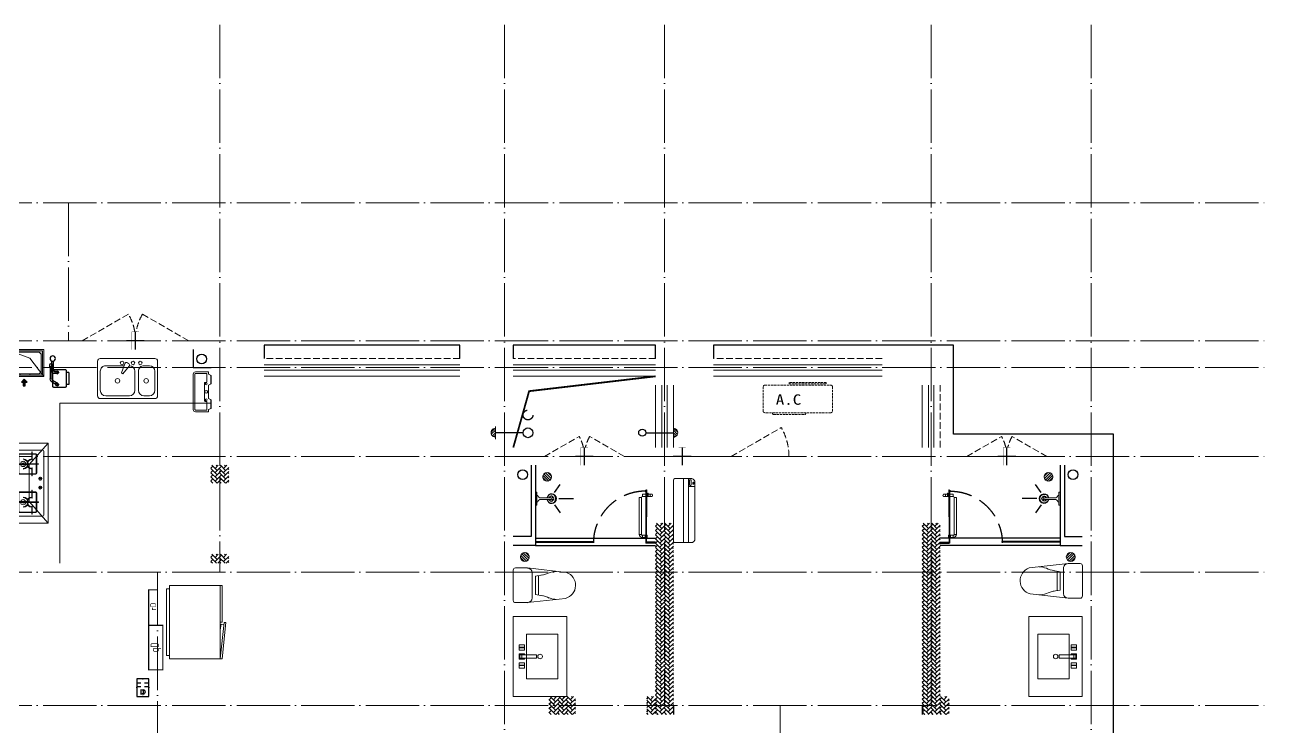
# Model space of a CAD drawing. Extents: x 27938 to 725830, y -209821 to 1628073.
# Drawn here: x 314924 to 328917, y 370481 to 378374 of the extents above; entities that cross this region are included whole.
import ezdxf
from ezdxf.enums import TextEntityAlignment as Align

# ---------------------------------------------------------------- set-up
doc = ezdxf.new("R2010")
doc.units = 0
doc.header["$LTSCALE"] = 1000
doc.header["$MEASUREMENT"] = 0
doc.linetypes.add('DASH', pattern=[0.35, 0.25, -0.1])
doc.linetypes.add('DOTE', pattern=[2.42, 2, -0.2, 0.02, -0.2])
for name, color, linetype in [('AH-FURNITURE', 1, 'Continuous'), ('EQUIP-安防', 3, 'Continuous'), ('IP-bath&kitchen-JOHNSON', 4, 'Continuous'), ('P-bath&kitchen-JOHNSON', 4, 'Continuous'), ('PUB_TEXT', 4, 'Continuous'), ('VPIPE-中水', 122, 'Continuous'), ('VPIPE-凝结', 150, 'Continuous'), ('VPIPE-废水', 31, 'Continuous'), ('VPIPE-雨水', 4, 'DASH'), ('保温', 6, 'Continuous'), ('建筑-排气道', 9, 'Continuous'), ('机电标识类', 1, 'Continuous'), ('看线', 251, 'Continuous')]:
    doc.layers.add(name, color=color, linetype=linetype)
for name, color, linetype, lineweight in [('DOTE', 19, 'DOTE', 9), ('EQUIP-消防', 3, 'Continuous', 20), ('LVTRY', 1, 'Continuous', 13), ('PUB_HATCH', 8, 'Continuous', 9), ('WINDOW', 144, 'Continuous', 15), ('平面-栏杆', 135, 'Continuous', 15), ('平面-看线', 45, 'Continuous', 15), ('平面-空调室内机', 176, 'Continuous', 9), ('平面-空调预留孔', 173, 'Continuous', 15), ('空调', 76, 'Continuous', 13), ('立面-洞口示意', 152, 'Continuous', 13)]:
    doc.layers.add(name, color=color, linetype=linetype, lineweight=lineweight)
doc.styles.add('_TEL_DIM', font='SIMPLEX', dxfattribs={"width": 0.8, "height": 3.5, "bigfont": 'HZTXT'})
doc.styles.add('DIM_FONT', font='SIMPLEX.shx', dxfattribs={"width": 0.56})
doc.styles.add('房间名称', font='TSSDENG', dxfattribs={"width": 0.8, "bigfont": 'HZTXT'})
doc.styles.add('黑体', font='')
doc.styles.get('黑体').set_extended_font_data('SimHei')

# ---------------------------------------------------------------- blocks, each defined once
blk = doc.blocks.new('FGDGDRGSDGDG')
at = {"layer": 'DOTE', "linetype": 'DOTE', "ltscale": 0.3}
for p, q in [((535182, 529998), (535182, 523848)), ((538382, 529998), (538382, 513948)), ((540182, 529998), (540182, 522348)), ((543182, 529998), (543182, 522348)), ((544982, 529998), (544982, 513948)), ((488182, 527998), (546982, 527998)), ((533482, 527998), (533482, 526448)), ((488182, 526448), (546982, 526448)), ((488182, 526148), (546982, 526148)), ((488182, 525148), (546982, 525148)), ((488182, 523848), (546982, 523848)), ((534482, 523848), (534482, 513948)), ((488182, 522348), (546982, 522348)), ((541482, 522348), (541482, 513948))]:
    blk.add_line(p, q, dxfattribs=at)
blk = doc.blocks.new('rrrrrrrrrrrra')
for p, q in [((-112, 459), (-112, 324)), ((253, 484), (-87, 484)), ((278, 324), (278, 459)), ((-112, 324), (-64, -103)), ((278, 324), (228, -116)), ((-59, 271), (224, 271)), ((-21, 232), (-34, 154)), ((191, 200), (-26, 200)), ((186, 232), (-21, 232)), ((186, 232), (199, 154))]:
    blk.add_line(p, q)
for centre, radius, start, end in [((-87, 459), 25, 90, 180), ((253, 459), 25, 0, 90), ((-59, 324), 53.3, 180, 270), ((224, 324), 53.3, 270, 0), ((-323, 210), 294, 333.5369, 351.4828), ((488, 210), 294, 188.5172, 206.4631), ((149, -3), 224, 158.5202, 180), ((16, -3), 224, 0, 21.4798), ((84, -64), 153, 195.0773, 340.1181)]:
    blk.add_arc(centre, radius, start, end)
blk = doc.blocks.new('A$C1E0F638F')
for points in [[(500, 435), (500, 85), (0, 85), (0, 435)], [(270, 30), (230, 30), (230, 195), (270, 195)], [(120, 0), (180, 0), (180, 60), (120, 60)], [(147, 55), (153, 55), (153, 5), (147, 5)], [(230, 30), (270, 30), (270, 10), (230, 10)], [(380, 0), (320, 0), (320, 60), (380, 60)], [(353, 55), (347, 55), (347, 5), (353, 5)]]:
    blk.add_lwpolyline(points, close=True)
blk.add_lwpolyline([(270, 60), (280, 60), (280, 0), (220, 0), (220, 60), (230, 60)])
blk.add_circle((250, 236), 26)
blk = doc.blocks.new('$lvtry$00000171')
for p, q in [((-74, 11), (-11, 74)), ((-70, -27), (27, 70)), ((-53, -53), (53, 53)), ((-27, -70), (70, 27)), ((11, -74), (74, -11))]:
    blk.add_line(p, q)
blk.add_circle((0, 0), 75)
blk.add_point((0, 0))
blk = doc.blocks.new('135')
blk.add_hatch(color=256).paths.add_polyline_path([(5, 2), (4, -1), (-5, 2), (-4, 5)])
for p, q in [((-6, 19), (-3, 19)), ((-3, 19), (-6, 19)), ((-6, 3), (5, -2)), ((-6, 3), (-5, 3)), ((-5, 11), (-5, 31)), ((5, 11), (-5, 11)), ((5, 10), (-5, 10)), ((-5, 3), (-4, 6)), ((-4, 6), (5, 2)), ((0, 0), (0, 39)), ((6, 19), (3, 19)), ((3, 19), (6, 19)), ((4, -1), (5, 2)), ((5, 11), (5, 32)), ((4, -1), (6, -2))]:
    blk.add_line(p, q)
for centre, radius, start, end in [((6, 16), 13.5, 151.0147, 204.8403), ((13, 4), 20.5, 163.0924, 182.0012), ((-6, 4), 1, 184.2275, 248.4661), ((-5, 22), 0.5, 335.7643, 151.0147), ((4, 18), 9.42, 155.7643, 171.9773), ((9, 15), 14.6, 166.278, 198.0953), ((14, 4), 19.5, 163.7443, 182.5269), ((-5, 3), 0.5, 181.9385, 247.2597), ((5, 22), 0.5, 29.8425, 204.574), ((-6, 17), 11.7, 10.475, 24.574), ((-6, 15), 12.4, 338.6449, 16.0476), ((29, 7), 24, 172.9439, 199.2318), ((-6, 16), 13.4, 334.9111, 29.8425), ((26, 6), 20.6, 169.1454, 199.9526), ((6, -1), 1.17, 247.4597, 19.9526), ((6, -1), 0.5, 247.4597, 19.2318)]:
    blk.add_arc(centre, radius, start, end)
blk.add_open_spline([(-5, 31), (-4, 31), (-2, 33), (1, 29), (3, 31), (5, 32)], degree=3, knots=[0, 0, 0, 0, 3.066329, 6.218313, 11.124135, 11.124135, 11.124135, 11.124135])
blk = doc.blocks.new('SDFAWERAWER')
at = {"layer": 'LVTRY', "color": 1}
for p, q in [((593941, -1242210), (593784, -1242595)), ((593965, -1242220), (593807, -1242604)), ((593941, -1242210), (593965, -1242220)), ((593988, -1242191), (593978, -1242214)), ((594007, -1242226), (593978, -1242214)), ((594017, -1242203), (593988, -1242191)), ((594016, -1242220), (594027, -1242193)), ((594016, -1242220), (594022, -1242223)), ((594026, -1242204), (594018, -1242222)), ((594018, -1242222), (594021, -1242220)), ((594025, -1242211), (594021, -1242220)), ((594023, -1242221), (594022, -1242223)), ((594022, -1242223), (594024, -1242222)), ((594023, -1242211), (594030, -1242194)), ((594024, -1242221), (594024, -1242222)), ((594025, -1242211), (594031, -1242197)), ((594027, -1242193), (594033, -1242195)), ((594028, -1242234), (594078, -1242255)), ((594030, -1242194), (594031, -1242197)), ((594032, -1242197), (594033, -1242195)), ((594033, -1242195), (594034, -1242197)), ((594034, -1242198), (594034, -1242197)), ((594047, -1242201), (594036, -1242229)), ((594036, -1242229), (594039, -1242230)), ((594037, -1242211), (594088, -1242232)), ((594039, -1242230), (594045, -1242214)), ((594039, -1242230), (594042, -1242228)), ((594042, -1242228), (594051, -1242205)), ((594050, -1242202), (594043, -1242218)), ((594047, -1242201), (594050, -1242202)), ((594050, -1242202), (594051, -1242205)), ((594057, -1242246), (594067, -1242223)), ((593784, -1242595), (593807, -1242604)), ((593803, -1242641), (593813, -1242618)), ((593803, -1242641), (593833, -1242653)), ((593813, -1242618), (593842, -1242630)), ((593842, -1242630), (593833, -1242653)), ((593834, -1242656), (593833, -1242653)), ((593845, -1242629), (593834, -1242656)), ((593836, -1242657), (593834, -1242656)), ((593848, -1242630), (593836, -1242657)), ((593845, -1242629), (593842, -1242630)), ((593848, -1242630), (593845, -1242629)), ((593847, -1242662), (593858, -1242634)), ((593847, -1242662), (593850, -1242663)), ((593850, -1242663), (593861, -1242635)), ((593852, -1242662), (593862, -1242637)), ((593858, -1242634), (593861, -1242635)), ((593861, -1242635), (593862, -1242637))]:
    blk.add_line(p, q, dxfattribs=at)
blk.add_lwpolyline([(593823, -1242717), (594046, -1242174), (594037, -1242170), (593814, -1242713)], close=True, dxfattribs=at)
blk.add_arc((594075, -1242240), 15.3, 281.7932, 33.7019, dxfattribs=at)
for centre, major_axis, start_param, end_param in [((593974, -1242224), (3.93, 9.6), 0, 1.570796), ((593817, -1242608), (13.5, 33.1), 1.570796, 3.141593), ((593817, -1242608), (3.93, 9.6), 1.570796, 3.141593)]:
    blk.add_ellipse(centre, major_axis=major_axis, ratio=1, start_param=start_param, end_param=end_param, dxfattribs=at)
at = {"layer": 'P-bath&kitchen-JOHNSON', "color": 8, "linetype": 'DASH'}
blk.add_arc((593810, -1242714), 586, 67.5369, 157.1325, dxfattribs=at)
at = {"layer": 'LVTRY', "color": 1, "xscale": -1, "rotation": 157.7329157530927}
blk.add_blockref('135', (594045, -1242162), dxfattribs=at)
blk = doc.blocks.new('A$C5DCB2F21')
at = {"layer": 'IP-bath&kitchen-JOHNSON', "color": 8}
for p, q in [((-68, -213), (-158, -275)), ((0, -261), (0, -425)), ((68, -213), (158, -275))]:
    blk.add_line(p, q, dxfattribs=at)
at = {"layer": 'IP-bath&kitchen-JOHNSON', "color": 250}
for centre, major_axis, ratio, start_param, end_param in [((0, -179), (-51, 0), 0.990052, -1.36297, 4.504563), ((0, -178), (-26.8, 0), 0.994812, -1.167677, 4.309269)]:
    blk.add_ellipse(centre, major_axis=major_axis, ratio=ratio, start_param=start_param, end_param=end_param, dxfattribs=at)
at = {"layer": 'LVTRY', "color": 1}
for p, q in [((74, 0), (-74, 0)), ((-10, -174), (-10, -49)), ((11, -174), (11, -49))]:
    blk.add_line(p, q, dxfattribs=at)
blk.add_lwpolyline([(74, 0), (74, -16), (-74, -16), (-74, 0)], dxfattribs=at)
for points in [[(-26, -31, -0.364142), (-38, -16, -0.020495)], [(-10, -49, 0.214893), (-26, -31, 7.649644)], [(11, -49, -0.21439), (26, -31, -7.649644)], [(26, -31, 0.364142), (38, -16, 0.020495)]]:
    blk.add_lwpolyline(points, format="xyb", dxfattribs=at)
blk.add_arc((0, -174), 10.5, 180, 0, dxfattribs=at)
for centre, major_axis, ratio, start_param, end_param in [((0, -181), (53.6, 0), 0.987577, 1.76809, 7.656688), ((-12, -165), (0, 1.43), 0.85, -1.570796, 4.712389), ((-12, -189), (0, 1.43), 0.85, 4.712389, 10.995574), ((12, -165), (0, 1.43), 0.85, 4.712389, 10.995574), ((12, -189), (0, 1.43), 0.85, 4.712389, 10.995574)]:
    blk.add_ellipse(centre, major_axis=major_axis, ratio=ratio, start_param=start_param, end_param=end_param, dxfattribs=at)
blk = doc.blocks.new('GDGDRGDGRD')
at = {"layer": 'IP-bath&kitchen-JOHNSON'}
for p, q in [((490533, 524228), (491883, 524228)), ((490533, 524193), (491183, 524193)), ((490533, 524183), (491183, 524183)), ((491183, 524183), (491183, 524193)), ((491883, 524183), (491783, 524183)), ((491783, 524173), (491783, 524183)), ((491883, 524173), (491783, 524173)), ((490533, 524148), (491883, 524148))]:
    blk.add_line(p, q, dxfattribs=at)
at = {"layer": 'IP-bath&kitchen-JOHNSON', "color": 8}
for points in [[(490533, 525048), (490533, 524148), (490283, 524148)], [(490483, 525048), (490483, 524248), (490283, 524248)]]:
    blk.add_lwpolyline(points, dxfattribs=at)
at = {"layer": 'LVTRY', "color": 1}
blk.add_lwpolyline([(490883, 522448), (490283, 522448), (490283, 523348), (490883, 523348)], close=True, dxfattribs=at)
at = {"layer": 'IP-bath&kitchen-JOHNSON'}
for name, p, rotation in [('A$C5DCB2F21', (490533, 524673), 90.008488524447), ('SDFAWERAWER', (-528536, 1449334), 22.25976934310711)]:
    blk.add_blockref(name, p, dxfattribs=dict(at, rotation=rotation))
at = {"layer": 'LVTRY', "xscale": -0.6666666667107826, "yscale": 0.6666666667107826}
for p in [(490663, 524918), (490413, 524018)]:
    blk.add_blockref('$lvtry$00000171', p, dxfattribs=at)
at = {"layer": 'LVTRY', "color": 1, "extrusion": (0, 0, -1), "xscale": -1, "zscale": -1, "rotation": 270}
blk.add_blockref('rrrrrrrrrrrra', (-490766, 523666), dxfattribs=at)
at = {"layer": 'LVTRY', "color": 1, "xscale": -1, "rotation": 270}
blk.add_blockref('A$C1E0F638F', (490347, 522649), dxfattribs=at)
blk = doc.blocks.new('FSFSFSFS')
at = {"layer": 'IP-bath&kitchen-JOHNSON'}
for p, q in [((496432, 524228), (495082, 524228)), ((495082, 524183), (495182, 524183)), ((495082, 524173), (495182, 524173)), ((495182, 524173), (495182, 524183)), ((496432, 524193), (495782, 524193)), ((495782, 524183), (495782, 524193)), ((496432, 524183), (495782, 524183)), ((496432, 524148), (495082, 524148))]:
    blk.add_line(p, q, dxfattribs=at)
at = {"layer": 'IP-bath&kitchen-JOHNSON', "color": 8}
for points in [[(496432, 525048), (496432, 524148), (496682, 524148)], [(496482, 525048), (496482, 524248), (496682, 524248)]]:
    blk.add_lwpolyline(points, dxfattribs=at)
at = {"layer": 'LVTRY', "color": 1}
blk.add_lwpolyline([(496082, 522448), (496682, 522448), (496682, 523348), (496082, 523348)], close=True, dxfattribs=at)
at = {"layer": 'IP-bath&kitchen-JOHNSON', "xscale": -1}
for name, p, rotation in [('SDFAWERAWER', (1515501, 1449334), 337.7402306568929), ('A$C5DCB2F21', (496432, 524673), 269.991511475553)]:
    blk.add_blockref(name, p, dxfattribs=dict(at, rotation=rotation))
at = {"layer": 'LVTRY', "xscale": 0.6666666667107826, "yscale": 0.6666666667107826}
for p in [(496302, 524918), (496552, 524018)]:
    blk.add_blockref('$lvtry$00000171', p, dxfattribs=at)
at = {"layer": 'LVTRY', "color": 1, "extrusion": (0, 0, -1), "zscale": -1, "rotation": 90.00000000000001}
blk.add_blockref('rrrrrrrrrrrra', (-496199, 523616), dxfattribs=at)
at = {"layer": 'LVTRY', "color": 1, "rotation": 90.00000000000001}
blk.add_blockref('A$C1E0F638F', (496617, 522649), dxfattribs=at)
blk = doc.blocks.new('rtyg7uyhg')
at = {"layer": 'LVTRY'}
for p, q in [((194235, 45489), (193621, 45489)), ((193590, 45458), (193590, 45069)), ((193621, 45131), (193621, 45346)), ((193682, 45407), (193888, 45407)), ((193896, 45430), (193858, 45326)), ((193875, 45316), (193946, 45401)), ((193926, 45440), (193940, 45432)), ((194010, 45346), (194010, 45131)), ((194051, 45131), (194051, 45346)), ((194112, 45407), (194173, 45407)), ((194235, 45346), (194235, 45131)), ((194265, 45069), (194265, 45458)), ((193858, 45326), (193875, 45316)), ((193948, 45069), (193682, 45069)), ((194173, 45069), (194112, 45069)), ((193621, 45039), (194235, 45039))]:
    blk.add_line(p, q, dxfattribs=at)
for centre, radius in [((193866, 45438), 20.5), ((193989, 45438), 20.5), ((194071, 45438), 20.5), ((193815, 45238), 25.6), ((194137, 45238), 25.6)]:
    blk.add_circle(centre, radius, dxfattribs=at)
for centre, radius, start, end in [((193621, 45458), 30.7, 90, 180), ((194235, 45458), 30.7, 360, 90), ((193682, 45346), 61.4, 90, 180), ((193916, 45423), 20.5, 60, 159.4623), ((193930, 45414), 20.5, 320.5377, 60), ((193948, 45346), 61.4, 360, 90), ((194112, 45346), 61.4, 90, 180), ((194173, 45346), 61.4, 360, 90), ((193621, 45069), 30.7, 180, 270), ((193682, 45131), 61.4, 180, 270), ((193948, 45131), 61.4, 270, 360), ((194112, 45131), 61.4, 180, 270), ((194173, 45131), 61.4, 270, 360), ((194235, 45069), 30.7, 270, 360)]:
    blk.add_arc(centre, radius, start, end, dxfattribs=at)
at = {"layer": 'LVTRY', "style": 'DIM_FONT', "width": 0.8, "flags": 9}
for tag in ['YSIZE', 'XSIZE']:
    blk.add_attdef(tag, (193928, 45488), '', height=0.5, rotation=90, dxfattribs=at)
blk = doc.blocks.new('A-Kitchen-7')
at = {"layer": 'LVTRY'}
for p, q in [((-519, 780), (-7, 834)), ((-515, 756), (-519, 780)), ((-4, 811), (-515, 756)), ((515, 756), (-515, 756)), ((-515, 756), (-515, 40)), ((-486, 761), (-485, 756)), ((-29, 767), (-112, 756)), ((-29, 767), (-35, 806)), ((-7, 834), (-4, 811)), ((515, 780), (0, 780)), ((0, 756), (0, 780)), ((515, 756), (515, 780)), ((515, 40), (515, 756)), ((-515, 40), (515, 40))]:
    blk.add_line(p, q, dxfattribs=at)
blk.add_lwpolyline([(-469, 40), (-469, 0), (469, 0), (469, 40)], close=True, dxfattribs=at)
blk = doc.blocks.new('A$C60D053AF')
at = {"layer": 'AH-FURNITURE', "color": 8}
for p, q in [((233, -90), (128, -90)), ((233, -110), (128, -110)), ((193, -71), (328, -71)), ((193, -91), (328, -91)), ((245, -129), (245, -122)), ((265, -129), (265, -122)), ((342, -97), (370, -143)), ((356, -83), (384, -129)), ((255, -281), (255, -251)), ((393, -281), (393, -251)), ((255, -281), (393, -281))]:
    blk.add_line(p, q, dxfattribs=at)
for points in [[(170, -68, 1), (170, -94), (193, -94), (193, -68)], [(234, -251), (414, -251, 0.414214), (424, -241), (424, -111, 0.414214), (414, -101), (234, -101, 0.414214), (224, -111), (224, -241, 0.414214)], [(268, -122), (268, -107, 0.414214), (248, -87), (233, -87), (233, -113), (242, -113), (242, -122)], [(242, -152, 1), (268, -152), (268, -129), (242, -129)], [(384, -161, 1), (402, -143), (386, -127), (368, -145)]]:
    blk.add_lwpolyline(points, format="xyb", close=True, dxfattribs=at)
for centre, radius in [((100, -100), 30), ((255, -152), 15), ((393, -152), 15), ((255, -152), 10), ((393, -152), 10)]:
    blk.add_circle(centre, radius, dxfattribs=at)
for radius in [40, 20]:
    blk.add_arc((328, -111), radius, 45, 90, dxfattribs=at)
blk = doc.blocks.new('FRSDFDGDGDRGDR')
at = {"layer": '平面-空调预留孔'}
for p, q in [((699612, 775044), (699612, 775441)), ((699619, 775448), (699746, 775448)), ((699720, 775342), (699720, 775143)), ((699727, 775349), (699740, 775349)), ((699746, 775448), (699746, 775355)), ((699727, 775136), (699740, 775136)), ((699746, 775130), (699746, 775037)), ((699746, 775037), (699619, 775037))]:
    blk.add_line(p, q, dxfattribs=at)
blk.add_lwpolyline([(699766, 775167), (699793, 775154), (699793, 775057), (699766, 775044), (699766, 775018), (699619, 775018, -0.414214), (699593, 775044), (699593, 775441, -0.414214), (699619, 775468), (699766, 775468), (699766, 775441), (699793, 775428), (699793, 775332), (699766, 775318)], format="xyb", close=True, dxfattribs=at)
for centre, radius in [((699740, 775332), 10.6), ((699740, 775243), 15.8), ((699740, 775154), 10.6)]:
    blk.add_circle(centre, radius, dxfattribs=at)
for centre, start, end in [((699619, 775441), 90, 180), ((699727, 775342), 90, 180), ((699740, 775355), 270, 360), ((699727, 775143), 180, 270), ((699740, 775130), 0, 90), ((699619, 775044), 180, 270)]:
    blk.add_arc(centre, 6.6, start, end, dxfattribs=at)
blk = doc.blocks.new('*U69')
h = blk.add_hatch(color=5)
h.set_gradient(color1=(0, 0, 255), rotation=180, tint=1)
h.paths.add_polyline_path([(0, 0), (-6.35, -6.35), (-6.35, -2.159), (-15, -2.159), (-15, 2.159), (-6.35, 2.159), (-6.35, 6.35)])
at = {"color": 0, "linetype": 'Continuous'}
blk.add_lwpolyline([(0, 0), (-6.35, -6.35), (-6.35, -2.159), (-15, -2.159), (-15, 2.159), (-6.35, 2.159), (-6.35, 6.35)], close=True, dxfattribs=at)
blk = doc.blocks.new('sgrsefv')
at = {"layer": 'PUB_HATCH'}
blk.add_hatch(color=256, dxfattribs=at).paths.add_polyline_path([(1112933, 840916), (1112933, 840646), (1113073, 840646), (1113073, 840661), (1112968, 840661), (1112948, 840681), (1112948, 840881), (1112968, 840901), (1113288, 840901), (1113308, 840881), (1113308, 840681), (1113288, 840661), (1113183, 840661), (1113183, 840646), (1113323, 840646), (1113323, 840916)])
at = {"layer": 'LVTRY', "color": 1}
for p, q in [((1113073, 840661), (1113073, 840646)), ((1113183, 840661), (1113183, 840646))]:
    blk.add_line(p, q, dxfattribs=at)
for points in [[(1112918, 840931), (1113338, 840931), (1113338, 840631), (1112918, 840631)], [(1112933, 840916), (1113323, 840916), (1113323, 840646), (1112933, 840646)], [(1113288, 840661), (1112968, 840661), (1112948, 840681), (1112948, 840881), (1112968, 840901), (1113288, 840901), (1113308, 840881), (1113308, 840681), (1113288, 840661)]]:
    blk.add_lwpolyline(points, close=True, dxfattribs=at)
at = {"layer": '立面-洞口示意'}
blk.add_lwpolyline([(1112918, 840931), (1113182, 840837), (1113338, 840631)], dxfattribs=at)
at = {"layer": '建筑-排气道', "xscale": -5, "yscale": 5, "zscale": 5, "rotation": 270}
blk.add_blockref('*U69', (1113118, 840599), dxfattribs=at)
blk = doc.blocks.new('GDGDGDRGDG')
at = {"layer": 'IP-bath&kitchen-JOHNSON', "color": 8}
blk.add_lwpolyline([(500282, 526348), (500282, 526148), (500082, 526148)], dxfattribs=at)
at = {"layer": 'LVTRY', "color": 251}
for p, q in [((502128, 525056), (501912, 525298)), ((502382, 525298), (501912, 525298)), ((501912, 525298), (501912, 524398)), ((502282, 524398), (502282, 525298)), ((502382, 525056), (502128, 525056)), ((502128, 525056), (502128, 524640)), ((501912, 524398), (502128, 524640)), ((502128, 524640), (502382, 524640)), ((501912, 524398), (502382, 524398))]:
    blk.add_line(p, q, dxfattribs=at)
at = {"layer": 'LVTRY'}
for p, q in [((501962, 524488), (501962, 525208)), ((501972, 525218), (502372, 525218)), ((502042, 525168), (502042, 524958)), ((502047, 525168), (502047, 524958)), ((502337, 525178), (502052, 525178)), ((502337, 525173), (502052, 525173)), ((502093, 525198), (502093, 525108)), ((502097, 525198), (502093, 525198)), ((502097, 525108), (502097, 525198)), ((502242, 524958), (502242, 525168)), ((502247, 524958), (502247, 525168)), ((502282, 525208), (502282, 524488)), ((502022, 525066), (502150, 525066)), ((502022, 525061), (502022, 525066)), ((502150, 525061), (502022, 525061)), ((502093, 525108), (502097, 525108)), ((502093, 524928), (502093, 525018)), ((502093, 525018), (502097, 525018)), ((502097, 525018), (502097, 524928)), ((502267, 525066), (502140, 525066)), ((502140, 525066), (502140, 525061)), ((502140, 525061), (502267, 525061)), ((502150, 525066), (502150, 525061)), ((502267, 525061), (502267, 525066)), ((502282, 524640), (502282, 525056)), ((501983, 524898), (502022, 524898)), ((502002, 524879), (502002, 524918)), ((502052, 524953), (502337, 524953)), ((502052, 524948), (502337, 524948)), ((502097, 524928), (502093, 524928)), ((501983, 524798), (502022, 524798)), ((502002, 524779), (502002, 524818)), ((502042, 524528), (502042, 524738)), ((502047, 524528), (502047, 524738)), ((502052, 524748), (502337, 524748)), ((502052, 524743), (502337, 524743)), ((502093, 524768), (502093, 524678)), ((502097, 524768), (502093, 524768)), ((502097, 524678), (502097, 524768)), ((502242, 524738), (502242, 524528)), ((502247, 524738), (502247, 524528)), ((502150, 524636), (502022, 524636)), ((502022, 524636), (502022, 524631)), ((502022, 524631), (502150, 524631)), ((502093, 524678), (502097, 524678)), ((502093, 524498), (502093, 524588)), ((502093, 524588), (502097, 524588)), ((502097, 524588), (502097, 524498)), ((502140, 524631), (502140, 524636)), ((502140, 524636), (502267, 524636)), ((502267, 524631), (502140, 524631)), ((502150, 524631), (502150, 524636)), ((502267, 524636), (502267, 524631)), ((502372, 524478), (501972, 524478)), ((502337, 524523), (502052, 524523)), ((502337, 524518), (502052, 524518)), ((502097, 524498), (502093, 524498))]:
    blk.add_line(p, q, dxfattribs=at)
blk.add_lwpolyline([(501782, 523948), (501782, 525748), (500082, 525748)], dxfattribs=at)
for centre, radius in [((502195, 525063), 29.7), ((502195, 525063), 11.7), ((502002, 524898), 17), ((502002, 524798), 17), ((502195, 524633), 29.7), ((502195, 524633), 11.7)]:
    blk.add_circle(centre, radius, dxfattribs=at)
for centre, radius, start, end in [((501972, 525208), 10, 90, 180), ((502052, 525168), 10, 90, 180), ((502052, 525168), 5, 90, 180), ((502237, 525168), 10, 0, 90), ((502237, 525168), 5, 0, 90), ((502272, 525208), 10, 0, 90), ((502095, 525063), 56.7, 2.2742, 87.7258), ((502095, 525063), 52.2, 2.4704, 87.5296), ((502095, 525063), 56.7, 272.2742, 357.7258), ((502095, 525063), 52.2, 272.4704, 357.5296), ((502195, 525063), 56.7, 92.2742, 177.7258), ((502195, 525063), 56.7, 182.2742, 267.7258), ((502195, 525063), 52.2, 92.4704, 177.5296), ((502195, 525063), 52.2, 182.4704, 267.5296), ((502052, 524958), 10, 180, 270), ((502052, 524958), 5, 180, 270), ((502237, 524958), 5, 270, 0), ((502237, 524958), 10, 270, 0), ((502052, 524738), 10, 90, 180), ((502052, 524738), 5, 90, 180), ((502237, 524738), 10, 0, 90), ((502237, 524738), 5, 0, 90), ((502095, 524633), 56.7, 2.2742, 87.7258), ((502095, 524633), 52.2, 2.4704, 87.5296), ((502095, 524633), 56.7, 272.2742, 357.7258), ((502095, 524633), 52.2, 272.4704, 357.5296), ((502195, 524633), 56.7, 92.2742, 177.7258), ((502195, 524633), 56.7, 182.2742, 267.7258), ((502195, 524633), 52.2, 92.4704, 177.5296), ((502195, 524633), 52.2, 182.4704, 267.5296), ((501972, 524488), 10, 180, 270), ((502052, 524528), 10, 180, 270), ((502052, 524528), 5, 180, 270), ((502237, 524528), 5, 270, 0), ((502237, 524528), 10, 270, 0), ((502272, 524488), 10, 270, 0)]:
    blk.add_arc(centre, radius, start, end, dxfattribs=at)
at = {"rotation": 270}
blk.add_blockref('A$C60D053AF', (501962, 526348), dxfattribs=at)
at = {"xscale": -1}
for name, p in [('sgrsefv', (1615301, -314583)), ('rtyg7uyhg', (694948, 480760)), ('FRSDFDGDGDRGDR', (1199875, -249369))]:
    blk.add_blockref(name, p, dxfattribs=at)
at = {"layer": 'LVTRY', "color": 1, "extrusion": (0, 0, -1), "xscale": -0.7999999999883585, "yscale": 0.7999999999883585, "zscale": -0.7999999999883585, "rotation": 270}
blk.add_blockref('A-Kitchen-7', (-500582, 523286), dxfattribs=at)
blk = doc.blocks.new('A$C001338C2')
for p, q in [((0, 249), (0, 22)), ((845, 304), (55, 304)), ((109, 215), (109, 304)), ((900, 22), (900, 249)), ((22, 0), (878, 0))]:
    blk.add_line(p, q)
at = {"lineweight": 5}
for p, q in [((900, 215), (0, 215)), ((900, 143), (0, 143))]:
    blk.add_line(p, q, dxfattribs=at)
for points in [[(89, 226), (22, 226, -0.414214), (17, 232), (17, 243, -0.414214), (22, 249), (89, 249, -0.414214), (95, 243), (95, 232, -0.414214)], [(73, 275), (57, 275, -0.414214), (51, 281), (51, 283, -0.414214), (57, 289), (73, 289, -0.414214), (79, 283), (79, 281, -0.414214)]]:
    blk.add_lwpolyline(points, format="xyb", close=True)
for centre, radius, start, end in [((55, 249), 55, 90, 180), ((845, 249), 55, 360, 90), ((22, 22), 22, 180, 270), ((878, 22), 22, 270, 360)]:
    blk.add_arc(centre, radius, start, end)
blk = doc.blocks.new('dongkong')
blk.add_wipeout([(-603756, 210771), (-603756, 210571), (-603836, 210571), (-603836, 210771)])
at = {"layer": '机电标识类', "color": 250, "linetype": 'DASH', "ltscale": 400}
for p, q in [((-603796, 210771), (-603796, 210571)), ((-603896, 210671), (-603696, 210671))]:
    blk.add_line(p, q, dxfattribs=at)
at = {"layer": '空调', "color": 6, "linetype": 'DASH', "const_width": 2}
blk.add_lwpolyline([(-603756, 210771), (-603756, 210571), (-603836, 210571), (-603836, 210771)], close=True, dxfattribs=at)
blk = doc.blocks.new('A$C263B1184')
at = {"layer": '保温', "linetype": 'ByBlock', "ltscale": 10}
h = blk.add_hatch(dxfattribs=at)
h.set_pattern_fill('AR-HBONE', color=251, scale=55)
h.set_pattern_definition([(45, (-1012960.393, -342660.66), (0, 47.4157523), [100.584, -33.528]), (135, (-1012936.685, -342636.954), (3e-15, 47.4157523), [100.584, -33.528])])
h.paths.add_polyline_path([(-3700, 8800), (-3700, 9000), (-3900, 9000), (-3900, 8800)])
h = blk.add_hatch(dxfattribs=at)
h.set_pattern_fill('AR-HBONE', color=251, scale=55)
h.set_pattern_definition([(45, (-1020960.394, -343310.663), (0, 47.4157523), [100.584, -33.528]), (135, (-1020936.686, -343286.955), (3e-15, 47.4157523), [100.584, -33.528])])
h.paths.add_polyline_path([(-11700, 6200), (-11700, 8350), (-11900, 8350), (-11900, 6200)])
h = blk.add_hatch(dxfattribs=at)
h.set_pattern_fill('AR-HBONE', color=251, scale=55)
h.set_pattern_definition([(45, (-1017960.394, -343310.663), (0, 47.4157523), [100.584, -33.528]), (135, (-1017936.686, -343286.955), (3e-15, 47.4157523), [100.584, -33.528])])
h.paths.add_polyline_path([(-8700, 6200), (-8700, 8350), (-8900, 8350), (-8900, 6200)])
h = blk.add_hatch(dxfattribs=at)
h.set_pattern_fill('AR-HBONE', color=251, scale=55)
h.set_pattern_definition([(45, (-1012960.295, -343660.66), (0, 47.4157523), [100.584, -33.528]), (135, (-1012936.587, -343636.954), (3e-15, 47.4157523), [100.584, -33.528])])
h.paths.add_polyline_path([(-3700, 7900), (-3700, 8000), (-3900, 8000), (-3900, 7900)])
h = blk.add_hatch(dxfattribs=at)
h.set_pattern_fill('AR-HBONE', color=251, scale=55)
h.set_pattern_definition([(45, (-1021060.394, -345260.66), (0, 47.4157523), [100.584, -33.528]), (135, (-1021036.686, -345236.954), (3e-15, 47.4157523), [100.584, -33.528])])
h.paths.add_polyline_path([(-11900, 6200), (-11900, 6400), (-12000, 6400), (-12000, 6200)])
h = blk.add_hatch(dxfattribs=at)
h.set_pattern_fill('AR-HBONE', color=251, scale=55)
h.set_pattern_definition([(45, (-1017760.394, -345260.66), (0, 47.4157523), [100.584, -33.528]), (135, (-1017736.686, -345236.954), (3e-15, 47.4157523), [100.584, -33.528])])
h.paths.add_polyline_path([(-8600, 6200), (-8600, 6400), (-8700, 6400), (-8700, 6200)])
h = blk.add_hatch(dxfattribs=at)
h.set_pattern_fill('AR-HBONE', color=251, scale=55)
h.set_pattern_definition([(45, (-1016860.394, -345260.66), (0, 47.4157523), [100.584, -33.528]), (135, (-1016836.686, -345236.954), (3e-15, 47.4157523), [100.584, -33.528])])
h.paths.add_polyline_path([(-7500, 6200), (-7500, 6400), (-7800, 6400), (-7800, 6200)])
at = {"layer": '保温', "color": 251, "linetype": 'ByBlock', "ltscale": 10}
for p, q in [((-11700, 6300), (-11700, 6200)), ((-8900, 6300), (-8900, 6200))]:
    blk.add_line(p, q, dxfattribs=at)
blk = doc.blocks.new('$equip$00002628')
at = {"linetype": 'Continuous'}
for p, q in [((-0.625, 0.415), (0.625, 0.415)), ((-0.625, -0.415), (-0.625, 0.415)), ((-0.472, 0.01), (-0.409, 0.01)), ((-0.446, -0.138), (-0.395, 0.058)), ((-0.395, 0.058), (-0.395, 0.058)), ((-0.395, 0.058), (-0.206, 0.058)), ((-0.206, 0.058), (-0.155, -0.138)), ((-0.191, 0.01), (-0.129, 0.01)), ((0.071, 0.129), (0.071, 0.415)), ((0.35, 0.129), (0.35, 0.415)), ((0.625, 0.415), (0.625, -0.415)), ((0.625, -0.415), (-0.625, -0.415)), ((-0.155, -0.138), (-0.446, -0.138)), ((0.071, -0.415), (0.071, -0.129)), ((0.35, -0.415), (0.35, -0.129))]:
    blk.add_line(p, q, dxfattribs=at)
at = {"const_width": 0.05}
blk.add_lwpolyline([(-0.625, 0.415), (0.625, 0.415), (0.625, -0.415), (-0.625, -0.415), (-0.625, 0.415), (0.625, 0.415)], dxfattribs=at)
at = {"linetype": 'Continuous'}
blk.add_arc((-0.3, -0.011), 0.173, 6.98974, 173.01026, dxfattribs=at)
for p in [(-0.625, 0), (0, 0.415), (0, -0.415), (0.625, 0)]:
    blk.add_point(p)
at = {"color": 7, "style": '_TEL_DIM', "flags": 1}
blk.add_attdef('A', text='', height=0.000025, dxfattribs=at).set_placement((0, 0), align=Align.MIDDLE_CENTER)
blk = doc.blocks.new('GDGRDGDRGDFD')
at = {"layer": 'EQUIP-消防', "const_width": 12.8}
blk.add_lwpolyline([(136867, 335508), (136367, 335508), (136367, 335348), (136867, 335348)], close=True, dxfattribs=at)
at = {"layer": 'PUB_TEXT', "color": 7, "true_color": 0xffffff, "style": '房间名称', "width": 0.8}
blk.add_text('qD', height=90, dxfattribs=at).set_placement((136565, 335396))
blk = doc.blocks.new('FSFSFSFSEG')
at = {"layer": 'EQUIP-消防', "const_width": 12.8}
blk.add_lwpolyline([(136867, 335153), (136467, 335153), (136467, 335053), (136867, 335053)], close=True, dxfattribs=at)
at = {"layer": 'PUB_TEXT', "color": 7, "true_color": 0xffffff, "style": '房间名称', "width": 0.8}
blk.add_text('rD', height=64.8, dxfattribs=at).set_placement((136634, 335069))
blk = doc.blocks.new('HFHFHTFCD')
at = {"rotation": 90}
for name, p in [('FSFSFSFSEG', (651469, 235157)), ('GDGRDGDRGDFD', (651824, 234757))]:
    blk.add_blockref(name, p, dxfattribs=at)
at = {"layer": 'EQUIP-安防', "xscale": -160, "yscale": 160, "zscale": 160, "rotation": 270}
blk.add_blockref('$equip$00002628', (316250, 370924), dxfattribs=at)
blk = doc.blocks.new('gsergvr')
at = {"layer": '平面-空调预留孔', "linetype": 'DASH', "ltscale": 0.1}
for p, q in [((34075, 17176), (34075, 17166)), ((34085, 17156), (34438, 17156)), ((34448, 17166), (34448, 17176))]:
    blk.add_line(p, q, dxfattribs=at)
blk.add_lwpolyline([(34679, 17515), (34260, 17515), (34260, 17500), (34679, 17500)], close=True, dxfattribs=at)
blk.add_lwpolyline([(34729, 17176), (33989, 17176, -0.414214), (33969, 17196), (33969, 17466, -0.414214), (33989, 17486), (34729, 17486, -0.414214), (34749, 17466), (34749, 17196, -0.414214)], format="xyb", close=True, dxfattribs=at)
for centre, start, end in [((34085, 17166), 180, 270), ((34438, 17166), 270, 0)]:
    blk.add_arc(centre, 10, start, end, dxfattribs=at)
at = {"layer": '平面-空调预留孔', "color": 251, "linetype": 'DASH', "ltscale": 0.1, "true_color": 0x636466, "style": '黑体', "width": 1.2}
blk.add_text('A.C', height=117, dxfattribs=at).set_placement((34111, 17265))
blk = doc.blocks.new('rtyryrtyeeretee')
at = {"layer": '平面-空调预留孔'}
blk.add_blockref('gsergvr', (635673, 326706), dxfattribs=at)
blk = doc.blocks.new('A$C7A951E79')
at = {"layer": 'LVTRY'}
for p, q in [((-7, 49), (-49, 7)), ((0, 28), (-47, -18)), ((0, 0), (-35, -35)), ((0, -71), (0, 71)), ((0, -28), (-18, -47))]:
    blk.add_line(p, q, dxfattribs=at)
blk.add_arc((0, 0), 49.9, 89.9757, 269.9757, dxfattribs=at)
blk.add_point((0, 0), dxfattribs=at)
blk = doc.blocks.new('A$C63A34ABD')
at = {"color": 6, "const_width": 20}
blk.add_lwpolyline([(19100, -900), (19278, -267), (20700, -100)], dxfattribs=at)
at = {"layer": 'VPIPE-凝结', "ltscale": 0.1}
for p, q in [((19210, -734), (18900, -734)), ((20590, -734), (20900, -734))]:
    blk.add_line(p, q, dxfattribs=at)
at = {"layer": 'VPIPE-凝结'}
blk.add_circle((20550, -734), 40, dxfattribs=at)
at = {"layer": 'VPIPE-废水'}
blk.add_circle((19265, -735), 55, dxfattribs=at)
at = {"layer": 'VPIPE-雨水'}
blk.add_circle((19265, -535), 55, dxfattribs=at)
for name, p in [('rtyryrtyeeretee', (-647732, -344391)), ('A$C7A951E79', (18900, -734))]:
    blk.add_blockref(name, p)
at = {"xscale": -1}
blk.add_blockref('A$C7A951E79', (20900, -735), dxfattribs=at)
blk = doc.blocks.new('A$C12C278E8')
at = {"layer": '平面-空调室内机', "ltscale": 0.3, "xscale": -1}
blk.add_blockref('dongkong', (-585696, -210771), dxfattribs=at)

msp = doc.modelspace()

# ---------------------------------------------------------------- linework, layer by layer
at = {"layer": 'VPIPE-中水', "linetype": 'Continuous'}
for centre in [(316911.4, 374618.7), (320521.8, 373318.7), (326711.5, 373318.7)]:
    msp.add_circle(centre, 55, dxfattribs=at)
at = {"layer": 'WINDOW', "color": 250, "linetype": 'DASH', "ltscale": 0.3}
for points in [[(315568.4, 374823.7), (316088, 375123.7, -0.1316523), (316168.4, 374823.7)], [(316766.6, 374823.7), (316247, 375123.7, 0.1316523), (316166.6, 374823.7)], [(320766.6, 373523.7), (321156.3, 373748.7, -0.1316053), (321216.6, 373523.7)], [(321666.6, 373523.7), (321276.8, 373748.7, 0.1316053), (321216.6, 373523.7)], [(322866.7, 373523.7), (323429.8, 373848.4, -0.1314846), (323516.7, 373523.7)], [(325516.6, 373523.7), (325906.3, 373748.7, -0.1316053), (325966.6, 373523.7)], [(326416.6, 373523.7), (326026.8, 373748.7, 0.1316053), (325966.6, 373523.7)]]:
    msp.add_lwpolyline(points, format="xyb", dxfattribs=at)
at = {"layer": '平面-栏杆'}
for points in [[(317616.6, 374553.7), (319816.6, 374554)], [(317616.6, 374493.7), (319816.6, 374494)], [(320416.6, 374553.7), (322016.6, 374554)], [(320416.6, 374493.7), (322016.6, 374494)], [(322666.7, 374553.7), (324566.7, 374554)], [(322666.7, 374493.7), (324566.7, 374494)], [(322086.6, 374323.7), (322086.9, 373623.7)], [(322146.6, 374323.7), (322146.9, 373623.7)], [(325086.3, 374323.7), (325086.6, 373623.7)], [(325146.3, 374323.7), (325146.6, 373623.7)]]:
    msp.add_lwpolyline(points, dxfattribs=at)
at = {"layer": '平面-看线', "linetype": 'DASH', "ltscale": 0.3}
for p, q in [((319816.6, 374624), (317616.6, 374623.7)), ((322016.6, 374624), (320416.6, 374623.7)), ((324566.7, 374624), (322666.7, 374623.7)), ((325216.6, 373623.7), (325216.3, 374323.7))]:
    msp.add_line(p, q, dxfattribs=at)
at = {"layer": '平面-看线'}
msp.add_line((322216.9, 373623.7), (322216.6, 374323.7), dxfattribs=at)
for points in [[(317616.6, 374423.7), (319816.6, 374424)], [(320416.6, 374423.7), (322016.6, 374424)], [(322016.6, 374323.7), (322016.9, 373623.7)], [(322666.7, 374423.7), (324566.7, 374424)], [(325016.3, 374323.7), (325016.6, 373623.7)]]:
    msp.add_lwpolyline(points, dxfattribs=at)
at = {"layer": '看线', "color": 202, "ltscale": 0.5}
for points in [[(319816.6, 374623.7), (319816.6, 374773.7), (317616.6, 374773.7), (317616.6, 374623.7)], [(322016.6, 374623.7), (322016.6, 374773.7), (320416.6, 374773.7), (320416.6, 374623.7)]]:
    msp.add_lwpolyline(points, dxfattribs=at)

# ---------------------------------------------------------------- block references
for name, p in [('FGDGDRGSDGDG', (-218065.9, -151624.7)), ('HFHFHTFCD', (0, 0))]:
    msp.add_blockref(name, p)
at = {"xscale": -1}
for name in ['GDGDGDRGDG', 'FSFSFSFS', 'GDGDRGDGRD']:
    msp.add_blockref(name, (817099, -151624.7), dxfattribs=at)
at = {"layer": '平面-空调预留孔', "xscale": 0.8000000000465648, "yscale": 0.8000000000465648, "zscale": 0.8000000000465648, "rotation": 270.0000002334302}
msp.add_blockref('A$C001338C2', (322216.7, 373274), dxfattribs=at)

# ---------------------------------------------------------------- next in the draw order: block references
at = {"layer": '平面-空调室内机', "ltscale": 0.3, "rotation": 180}
for p in [(-287629.5, 585494.5), (-282579.5, 584194.5), (-277829.5, 584194.7)]:
    msp.add_blockref('dongkong', p, dxfattribs=at)

# ---------------------------------------------------------------- next in the draw order: linework, layer by layer
at = {"layer": '看线', "color": 201}
msp.add_lwpolyline([(324366.6, 365273.7), (327166.6, 365273.7), (327166.6, 373773.7), (325366.6, 373773.7), (325366.6, 374773.7), (322666.7, 374774.9), (322666.7, 374623.7)], dxfattribs=at)

# ---------------------------------------------------------------- next in the draw order: block references
at = {"xscale": -1}
for name, p in [('GDGDGDRGDG', (817099.2, -151624.7)), ('A$C263B1184', (313316.6, 364423.7))]:
    msp.add_blockref(name, p, dxfattribs=at)
msp.add_blockref('A$C63A34ABD', (301316.6, 374523.7))

# ---------------------------------------------------------------- next in the draw order: block references
msp.add_blockref('A$C12C278E8', (304216, 373623.7))

doc.saveas('drawing.dxf')
